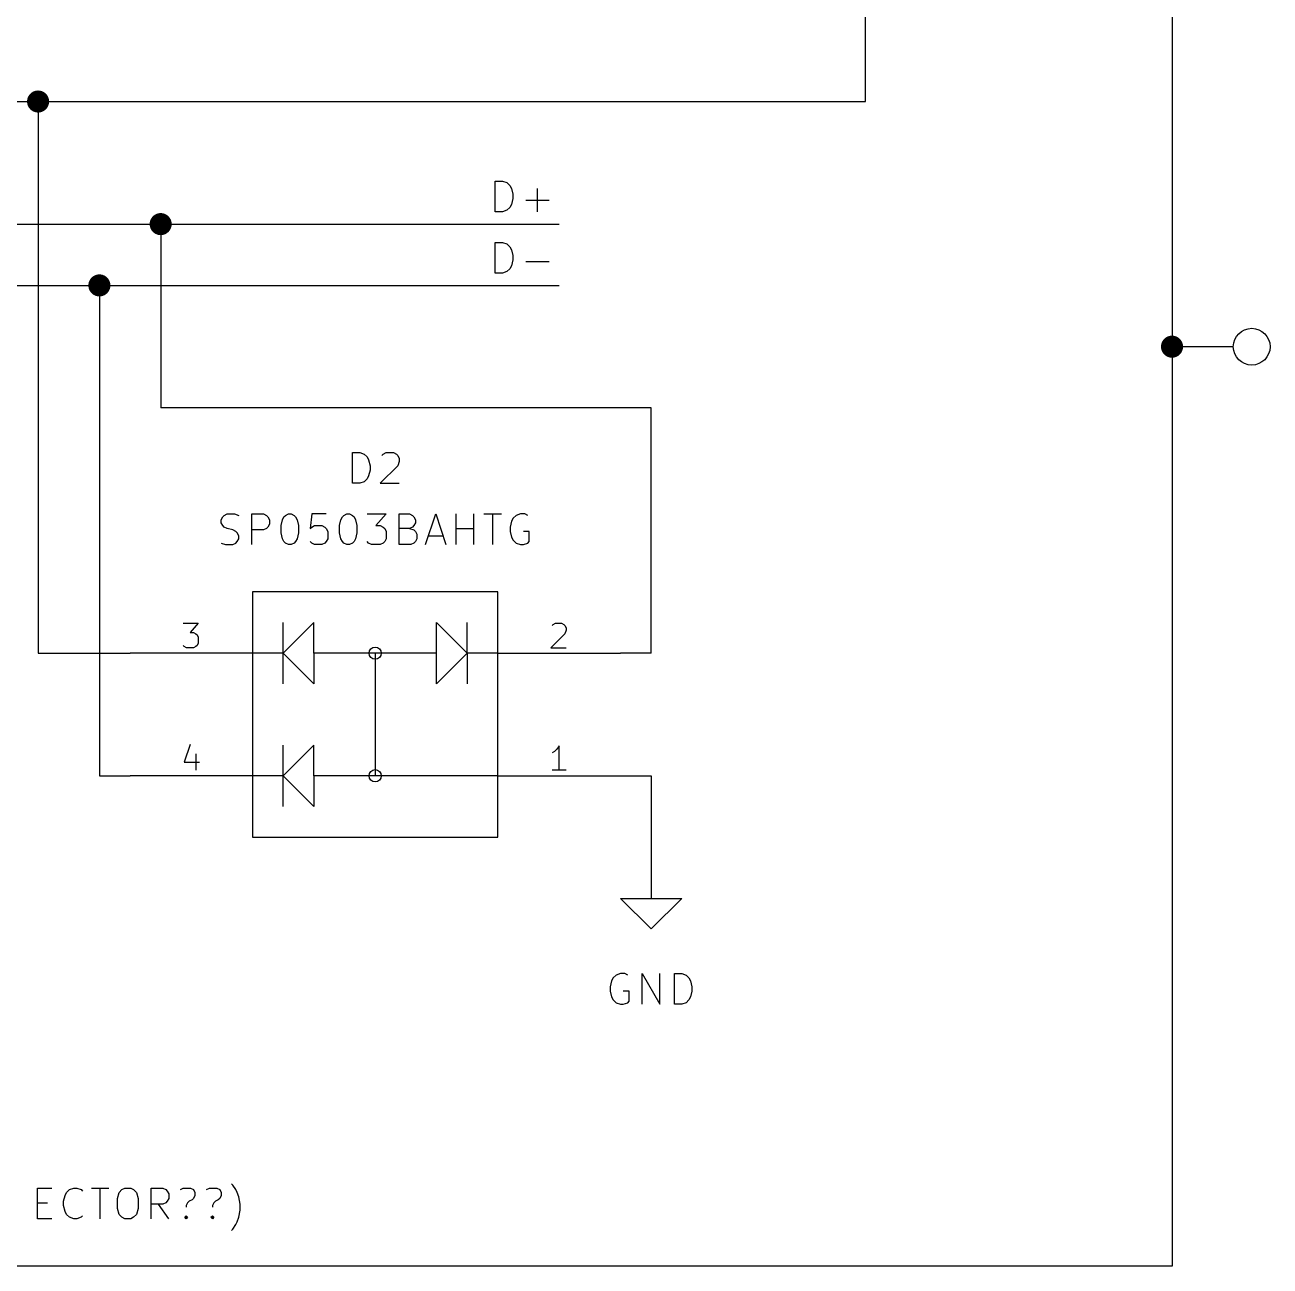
# Model space of a CAD drawing. Extents: x 0.4 to 11.3, y -7.9 to -0.4.
# Drawn here: x 1.578 to 3.61, y -5.6 to -3.575 of the extents above; entities that cross this region are included whole.
import ezdxf

# ---------------------------------------------------------------- set-up
doc = ezdxf.new("R2010")
doc.units = 0
doc.header["$MEASUREMENT"] = 0
for name, color, linetype in [('CYAN2', 4, 'CONTINUOUS'), ('GRAY1', 251, 'CONTINUOUS'), ('GREEN3', 91, 'CONTINUOUS'), ('LYELLOW', 51, 'CONTINUOUS'), ('RED2', 1, 'CONTINUOUS'), ('RED3', 11, 'CONTINUOUS')]:
    doc.layers.add(name, color=color, linetype=linetype)

msp = doc.modelspace()

# ---------------------------------------------------------------- linework, layer by layer
at = {"layer": 'CYAN2', "linetype": 'CONTINUOUS'}
for p, q in [((2.1131, -4.3228), (2.1131, -4.2728)), ((2.1131, -4.2728), (2.125, -4.2728)), ((2.125, -4.2728), (2.1321, -4.2752)), ((2.1321, -4.2752), (2.1369, -4.2799)), ((2.1369, -4.2799), (2.1393, -4.2847)), ((2.1393, -4.2847), (2.1417, -4.2942)), ((2.1607, -4.2776), (2.1631, -4.2752)), ((2.1631, -4.2752), (2.1679, -4.2728)), ((2.1679, -4.2728), (2.1798, -4.2728)), ((2.1798, -4.2728), (2.1845, -4.2752)), ((2.1845, -4.2752), (2.1869, -4.2776)), ((2.1869, -4.2776), (2.1893, -4.2823)), ((2.1893, -4.2823), (2.1893, -4.2871)), ((2.1417, -4.3014), (2.1393, -4.3109)), ((2.1417, -4.2942), (2.1417, -4.3014)), ((2.1869, -4.2942), (2.1583, -4.3228)), ((2.1893, -4.2871), (2.1869, -4.2942)), ((2.125, -4.3228), (2.1131, -4.3228)), ((2.1321, -4.3204), (2.125, -4.3228)), ((2.1369, -4.3157), (2.1321, -4.3204)), ((2.1393, -4.3109), (2.1369, -4.3157)), ((2.1583, -4.3228), (2.1893, -4.3228)), ((1.8988, -4.3823), (1.9012, -4.3776)), ((1.8988, -4.3871), (1.8988, -4.3823)), ((1.9012, -4.3918), (1.8988, -4.3871)), ((1.9012, -4.3776), (1.9036, -4.3752)), ((1.9036, -4.3752), (1.9083, -4.3728)), ((1.9083, -4.3728), (1.9202, -4.3728)), ((1.9202, -4.3728), (1.9274, -4.3752)), ((1.9488, -4.4228), (1.9488, -4.3728)), ((1.9488, -4.3728), (1.9679, -4.3728)), ((1.9679, -4.3728), (1.9726, -4.3752)), ((1.9726, -4.3752), (1.975, -4.3776)), ((1.975, -4.3776), (1.9774, -4.3823)), ((1.9774, -4.3823), (1.9774, -4.3895)), ((1.9964, -4.3918), (1.9988, -4.3823)), ((1.9988, -4.3823), (2.0012, -4.3776)), ((2.0012, -4.3776), (2.0036, -4.3752)), ((2.0036, -4.3752), (2.0083, -4.3728)), ((2.0083, -4.3728), (2.0131, -4.3728)), ((2.0131, -4.3728), (2.0179, -4.3752)), ((2.0179, -4.3752), (2.0202, -4.3776)), ((2.0202, -4.3776), (2.0226, -4.3823)), ((2.0226, -4.3823), (2.025, -4.3918)), ((2.0464, -4.3728), (2.044, -4.3966)), ((2.0702, -4.3728), (2.0464, -4.3728)), ((2.0917, -4.3918), (2.094, -4.3823)), ((2.094, -4.3823), (2.0964, -4.3776)), ((2.0964, -4.3776), (2.0988, -4.3752)), ((2.0988, -4.3752), (2.1036, -4.3728)), ((2.1036, -4.3728), (2.1083, -4.3728)), ((2.1083, -4.3728), (2.1131, -4.3752)), ((2.1131, -4.3752), (2.1155, -4.3776)), ((2.1155, -4.3776), (2.1179, -4.3823)), ((2.1179, -4.3823), (2.1202, -4.3918)), ((2.1369, -4.3728), (2.1679, -4.3728)), ((2.1679, -4.3728), (2.1512, -4.3918)), ((2.1893, -4.4228), (2.1893, -4.3728)), ((2.1893, -4.3728), (2.2059, -4.3728)), ((2.2059, -4.3728), (2.2107, -4.3752)), ((2.2107, -4.3752), (2.2131, -4.3776)), ((2.2131, -4.3776), (2.2155, -4.3823)), ((2.2155, -4.3871), (2.2131, -4.3918)), ((2.2155, -4.3823), (2.2155, -4.3871)), ((2.2321, -4.4228), (2.2488, -4.3728)), ((2.2488, -4.3728), (2.2655, -4.4228)), ((2.2821, -4.4228), (2.2821, -4.3728)), ((2.3107, -4.4228), (2.3107, -4.3728)), ((2.3274, -4.3728), (2.3559, -4.3728)), ((2.3417, -4.4228), (2.3417, -4.3728)), ((2.3726, -4.3847), (2.3702, -4.3942)), ((2.375, -4.3799), (2.3726, -4.3847)), ((2.3798, -4.3752), (2.375, -4.3799)), ((2.3869, -4.3728), (2.3798, -4.3752)), ((2.394, -4.3728), (2.3869, -4.3728)), ((2.3988, -4.3752), (2.394, -4.3728)), ((1.9036, -4.3942), (1.9012, -4.3918)), ((1.9083, -4.3966), (1.9036, -4.3942)), ((1.9179, -4.399), (1.9083, -4.3966)), ((1.9226, -4.4014), (1.9179, -4.399)), ((1.925, -4.4038), (1.9226, -4.4014)), ((1.9274, -4.4085), (1.925, -4.4038)), ((1.9679, -4.399), (1.9488, -4.399)), ((1.9726, -4.3966), (1.9679, -4.399)), ((1.975, -4.3942), (1.9726, -4.3966)), ((1.9774, -4.3895), (1.975, -4.3942)), ((1.9964, -4.4038), (1.9964, -4.3918)), ((1.9988, -4.4133), (1.9964, -4.4038)), ((2.025, -4.4038), (2.0226, -4.4133)), ((2.025, -4.3918), (2.025, -4.4038)), ((2.044, -4.3966), (2.0464, -4.3942)), ((2.0464, -4.3942), (2.0512, -4.3918)), ((2.0512, -4.3918), (2.0631, -4.3918)), ((2.0631, -4.3918), (2.0679, -4.3942)), ((2.0679, -4.3942), (2.0702, -4.3966)), ((2.0702, -4.3966), (2.0726, -4.4014)), ((2.0726, -4.4014), (2.0726, -4.4133)), ((2.0917, -4.4038), (2.0917, -4.3918)), ((2.094, -4.4133), (2.0917, -4.4038)), ((2.1202, -4.4038), (2.1179, -4.4133)), ((2.1202, -4.3918), (2.1202, -4.4038)), ((2.1512, -4.3918), (2.1583, -4.3918)), ((2.1583, -4.3918), (2.1631, -4.3942)), ((2.1631, -4.3942), (2.1655, -4.3966)), ((2.1655, -4.3966), (2.1679, -4.4014)), ((2.1679, -4.4014), (2.1679, -4.4133)), ((2.2059, -4.3966), (2.1893, -4.3966)), ((2.2107, -4.3942), (2.2059, -4.3966)), ((2.2059, -4.3966), (2.2131, -4.399)), ((2.2131, -4.3918), (2.2107, -4.3942)), ((2.2131, -4.399), (2.2155, -4.4014)), ((2.2155, -4.4014), (2.2179, -4.4061)), ((2.2179, -4.4061), (2.2179, -4.4133)), ((2.2821, -4.3966), (2.3107, -4.3966)), ((2.3702, -4.3942), (2.3702, -4.4014)), ((2.3702, -4.4014), (2.3726, -4.4109)), ((2.4012, -4.4014), (2.3917, -4.4014)), ((2.4012, -4.418), (2.4012, -4.4014)), ((1.8988, -4.4204), (1.906, -4.4228)), ((1.906, -4.4228), (1.9179, -4.4228)), ((1.9179, -4.4228), (1.9226, -4.4204)), ((1.9226, -4.4204), (1.925, -4.418)), ((1.925, -4.418), (1.9274, -4.4133)), ((1.9274, -4.4133), (1.9274, -4.4085)), ((2.0012, -4.418), (1.9988, -4.4133)), ((2.0036, -4.4204), (2.0012, -4.418)), ((2.0083, -4.4228), (2.0036, -4.4204)), ((2.0131, -4.4228), (2.0083, -4.4228)), ((2.0179, -4.4204), (2.0131, -4.4228)), ((2.0202, -4.418), (2.0179, -4.4204)), ((2.0226, -4.4133), (2.0202, -4.418)), ((2.0464, -4.4204), (2.044, -4.418)), ((2.0512, -4.4228), (2.0464, -4.4204)), ((2.0631, -4.4228), (2.0512, -4.4228)), ((2.0679, -4.4204), (2.0631, -4.4228)), ((2.0702, -4.418), (2.0679, -4.4204)), ((2.0726, -4.4133), (2.0702, -4.418)), ((2.0964, -4.418), (2.094, -4.4133)), ((2.0988, -4.4204), (2.0964, -4.418)), ((2.1036, -4.4228), (2.0988, -4.4204)), ((2.1083, -4.4228), (2.1036, -4.4228)), ((2.1131, -4.4204), (2.1083, -4.4228)), ((2.1155, -4.418), (2.1131, -4.4204)), ((2.1179, -4.4133), (2.1155, -4.418)), ((2.1393, -4.4204), (2.1369, -4.418)), ((2.144, -4.4228), (2.1393, -4.4204)), ((2.1583, -4.4228), (2.144, -4.4228)), ((2.1631, -4.4204), (2.1583, -4.4228)), ((2.1655, -4.418), (2.1631, -4.4204)), ((2.1679, -4.4133), (2.1655, -4.418)), ((2.2083, -4.4228), (2.1893, -4.4228)), ((2.2131, -4.4204), (2.2083, -4.4228)), ((2.2155, -4.418), (2.2131, -4.4204)), ((2.2179, -4.4133), (2.2155, -4.418)), ((2.2369, -4.4085), (2.2607, -4.4085)), ((2.3726, -4.4109), (2.375, -4.4157)), ((2.375, -4.4157), (2.3798, -4.4204)), ((2.3798, -4.4204), (2.3869, -4.4228)), ((2.3869, -4.4228), (2.3917, -4.4228)), ((2.3917, -4.4228), (2.3988, -4.4204)), ((2.3988, -4.4204), (2.4012, -4.418)), ((2.5357, -5.1347), (2.5333, -5.1442)), ((2.5381, -5.1299), (2.5357, -5.1347)), ((2.5429, -5.1252), (2.5381, -5.1299)), ((2.55, -5.1228), (2.5429, -5.1252)), ((2.5571, -5.1228), (2.55, -5.1228)), ((2.5619, -5.1252), (2.5571, -5.1228)), ((2.5857, -5.1728), (2.5857, -5.1228)), ((2.5857, -5.1228), (2.6143, -5.1728)), ((2.6143, -5.1728), (2.6143, -5.1228)), ((2.6381, -5.1728), (2.6381, -5.1228)), ((2.6381, -5.1228), (2.65, -5.1228)), ((2.65, -5.1228), (2.6571, -5.1252)), ((2.6571, -5.1252), (2.6619, -5.1299)), ((2.6619, -5.1299), (2.6643, -5.1347)), ((2.6643, -5.1347), (2.6667, -5.1442)), ((2.5333, -5.1442), (2.5333, -5.1514)), ((2.5333, -5.1514), (2.5357, -5.1609)), ((2.5643, -5.1514), (2.5548, -5.1514)), ((2.5643, -5.168), (2.5643, -5.1514)), ((2.6667, -5.1514), (2.6643, -5.1609)), ((2.6667, -5.1442), (2.6667, -5.1514)), ((2.5357, -5.1609), (2.5381, -5.1657)), ((2.5381, -5.1657), (2.5429, -5.1704)), ((2.5429, -5.1704), (2.55, -5.1728)), ((2.55, -5.1728), (2.5548, -5.1728)), ((2.5548, -5.1728), (2.5619, -5.1704)), ((2.5619, -5.1704), (2.5643, -5.168)), ((2.65, -5.1728), (2.6381, -5.1728)), ((2.6571, -5.1704), (2.65, -5.1728)), ((2.6619, -5.1657), (2.6571, -5.1704)), ((2.6643, -5.1609), (2.6619, -5.1657)), ((1.5988, -5.5228), (1.5988, -5.4728)), ((1.5988, -5.4728), (1.6226, -5.4728)), ((1.6417, -5.4942), (1.644, -5.4847)), ((1.644, -5.4847), (1.6464, -5.4799)), ((1.6464, -5.4799), (1.6512, -5.4752)), ((1.6512, -5.4752), (1.6583, -5.4728)), ((1.6583, -5.4728), (1.6631, -5.4728)), ((1.6631, -5.4728), (1.6702, -5.4752)), ((1.6702, -5.4752), (1.6726, -5.4776)), ((1.6869, -5.4728), (1.7155, -5.4728)), ((1.7012, -5.5228), (1.7012, -5.4728)), ((1.7298, -5.4895), (1.7321, -5.4799)), ((1.7321, -5.4799), (1.7369, -5.4752)), ((1.7369, -5.4752), (1.7417, -5.4728)), ((1.7417, -5.4728), (1.7512, -5.4728)), ((1.7512, -5.4728), (1.7559, -5.4752)), ((1.7559, -5.4752), (1.7607, -5.4799)), ((1.7607, -5.4799), (1.7631, -5.4895)), ((1.7845, -5.5228), (1.7845, -5.4728)), ((1.7845, -5.4728), (1.8036, -5.4728)), ((1.8036, -5.4728), (1.8083, -5.4752)), ((1.8083, -5.4752), (1.8107, -5.4776)), ((1.8107, -5.4776), (1.8131, -5.4823)), ((1.8131, -5.4823), (1.8131, -5.4895)), ((1.8321, -5.4752), (1.8369, -5.4728)), ((1.8369, -5.4728), (1.8488, -5.4728)), ((1.8488, -5.4728), (1.8536, -5.4752)), ((1.8536, -5.4752), (1.8559, -5.4799)), ((1.8559, -5.4847), (1.8536, -5.4895)), ((1.8559, -5.4799), (1.8559, -5.4847)), ((1.875, -5.4752), (1.8798, -5.4728)), ((1.8798, -5.4728), (1.8917, -5.4728)), ((1.8917, -5.4728), (1.8964, -5.4752)), ((1.8964, -5.4752), (1.8988, -5.4799)), ((1.8988, -5.4847), (1.8964, -5.4895)), ((1.8988, -5.4799), (1.8988, -5.4847)), ((1.9179, -5.468), (1.9155, -5.4657)), ((1.9226, -5.4752), (1.9179, -5.468)), ((1.925, -5.4799), (1.9226, -5.4752)), ((1.9274, -5.4871), (1.925, -5.4799)), ((1.5988, -5.4966), (1.6155, -5.4966)), ((1.6417, -5.5014), (1.6417, -5.4942)), ((1.644, -5.5109), (1.6417, -5.5014)), ((1.7298, -5.5061), (1.7298, -5.4895)), ((1.7631, -5.4895), (1.7631, -5.5061)), ((1.8036, -5.499), (1.7845, -5.499)), ((1.8131, -5.5228), (1.7964, -5.499)), ((1.8083, -5.4966), (1.8036, -5.499)), ((1.8107, -5.4942), (1.8083, -5.4966)), ((1.8131, -5.4895), (1.8107, -5.4942)), ((1.844, -5.4966), (1.8417, -5.5014)), ((1.8417, -5.5014), (1.8417, -5.5038)), ((1.8464, -5.4942), (1.844, -5.4966)), ((1.8512, -5.4918), (1.8464, -5.4942)), ((1.8536, -5.4895), (1.8512, -5.4918)), ((1.8869, -5.4966), (1.8845, -5.5014)), ((1.8845, -5.5014), (1.8845, -5.5038)), ((1.8893, -5.4942), (1.8869, -5.4966)), ((1.894, -5.4918), (1.8893, -5.4942)), ((1.8964, -5.4895), (1.894, -5.4918)), ((1.9298, -5.499), (1.9274, -5.4871)), ((1.9298, -5.5085), (1.9298, -5.499)), ((1.6226, -5.5228), (1.5988, -5.5228)), ((1.6464, -5.5157), (1.644, -5.5109)), ((1.6512, -5.5204), (1.6464, -5.5157)), ((1.6583, -5.5228), (1.6512, -5.5204)), ((1.6631, -5.5228), (1.6583, -5.5228)), ((1.6702, -5.5204), (1.6631, -5.5228)), ((1.6726, -5.518), (1.6702, -5.5204)), ((1.7321, -5.5157), (1.7298, -5.5061)), ((1.7369, -5.5204), (1.7321, -5.5157)), ((1.7417, -5.5228), (1.7369, -5.5204)), ((1.7512, -5.5228), (1.7417, -5.5228)), ((1.7559, -5.5204), (1.7512, -5.5228)), ((1.7607, -5.5157), (1.7559, -5.5204)), ((1.7631, -5.5061), (1.7607, -5.5157)), ((1.8393, -5.5204), (1.8417, -5.518)), ((1.8417, -5.5228), (1.8393, -5.5204)), ((1.8417, -5.518), (1.844, -5.5204)), ((1.8417, -5.518), (1.8417, -5.5228)), ((1.844, -5.5204), (1.8417, -5.5228)), ((1.8821, -5.5204), (1.8845, -5.518)), ((1.8845, -5.5228), (1.8821, -5.5204)), ((1.8845, -5.518), (1.8869, -5.5204)), ((1.8845, -5.518), (1.8845, -5.5228)), ((1.8869, -5.5204), (1.8845, -5.5228)), ((1.925, -5.5276), (1.9274, -5.5204)), ((1.9274, -5.5204), (1.9298, -5.5085)), ((1.9155, -5.5418), (1.9179, -5.5395)), ((1.9179, -5.5395), (1.9226, -5.5323)), ((1.9226, -5.5323), (1.925, -5.5276))]:
    msp.add_line(p, q, dxfattribs=at)
at = {"layer": 'GRAY1', "linetype": 'CONTINUOUS'}
for p, q in [((2.3459, -3.8798), (2.3459, -3.8298)), ((2.3459, -3.8298), (2.3578, -3.8298)), ((2.3578, -3.8298), (2.3649, -3.8322)), ((2.3649, -3.8322), (2.3697, -3.8369)), ((2.3697, -3.8369), (2.3721, -3.8417)), ((2.3721, -3.8417), (2.3745, -3.8512)), ((2.3745, -3.8584), (2.3721, -3.8679)), ((2.3745, -3.8512), (2.3745, -3.8584)), ((2.4149, -3.8798), (2.4149, -3.8417)), ((2.3578, -3.8798), (2.3459, -3.8798)), ((2.3649, -3.8774), (2.3578, -3.8798)), ((2.3697, -3.8727), (2.3649, -3.8774)), ((2.3721, -3.8679), (2.3697, -3.8727)), ((2.3959, -3.8608), (2.434, -3.8608)), ((2.3459, -3.9798), (2.3459, -3.9298)), ((2.3459, -3.9298), (2.3578, -3.9298)), ((2.3578, -3.9298), (2.3649, -3.9322)), ((2.3649, -3.9322), (2.3697, -3.9369)), ((2.3697, -3.9369), (2.3721, -3.9417)), ((2.3721, -3.9417), (2.3745, -3.9512)), ((2.3745, -3.9584), (2.3721, -3.9679)), ((2.3745, -3.9512), (2.3745, -3.9584)), ((2.3959, -3.9608), (2.434, -3.9608)), ((2.3578, -3.9798), (2.3459, -3.9798)), ((2.3649, -3.9774), (2.3578, -3.9798)), ((2.3697, -3.9727), (2.3649, -3.9774)), ((2.3721, -3.9679), (2.3697, -3.9727))]:
    msp.add_line(p, q, dxfattribs=at)
at = {"layer": 'GREEN3', "linetype": 'CONTINUOUS'}
for p, q in [((2.95, -3.7), (2.95, -2.85)), ((3.45, -3.25), (3.45, -4.1)), ((1.4, -3.7), (1.6, -3.7)), ((1.6, -3.7), (2.95, -3.7)), ((1.6, -3.7), (1.6, -4.6)), ((1.4, -3.9), (1.8, -3.9)), ((1.8, -3.9), (2.45, -3.9)), ((1.8, -3.9), (1.8, -4.2)), ((1.4, -4), (1.7, -4)), ((1.7, -4), (2.45, -4)), ((1.7, -4), (1.7, -4.8)), ((3.45, -4.1), (3.45, -5.6)), ((2.6, -4.2), (1.8, -4.2)), ((2.6, -4.6), (2.6, -4.2)), ((1.6, -4.6), (1.75, -4.6)), ((2.6, -4.6), (2.55, -4.6)), ((1.7, -4.8), (1.75, -4.8)), ((2.55, -4.8), (2.6, -4.8)), ((2.6, -4.8), (2.6, -4.95)), ((3.45, -5.6), (1.45, -5.6))]:
    msp.add_line(p, q, dxfattribs=at)
at = {"layer": 'GREEN3', "const_width": 0.018}
for points in [[(1.591, -3.7, 1), (1.609, -3.7, 1)], [(1.791, -3.9, 1), (1.809, -3.9, 1)], [(1.691, -4, 1), (1.709, -4, 1)], [(3.441, -4.1, 1), (3.459, -4.1, 1)]]:
    msp.add_lwpolyline(points, format="xyb", close=True, dxfattribs=at)
at = {"layer": 'LYELLOW', "linetype": 'CONTINUOUS'}
for p, q in [((2.35, -4.5), (1.95, -4.5)), ((1.95, -4.5), (1.95, -4.9)), ((2.35, -4.9), (2.35, -4.5)), ((1.95, -4.9), (2.35, -4.9))]:
    msp.add_line(p, q, dxfattribs=at)
at = {"layer": 'RED2', "linetype": 'CONTINUOUS'}
for p, q in [((3.55, -4.1), (3.45, -4.1)), ((2.35, -4.5), (1.95, -4.5)), ((1.95, -4.5), (1.95, -4.9)), ((2.35, -4.9), (2.35, -4.5)), ((2.05, -4.55), (2, -4.6)), ((2, -4.6), (2, -4.55)), ((2.05, -4.6), (2.05, -4.55)), ((2.25, -4.6), (2.25, -4.55)), ((2.25, -4.55), (2.3, -4.6)), ((2.3, -4.6), (2.3, -4.55)), ((1.95, -4.6), (1.75, -4.6)), ((2, -4.6), (1.95, -4.6)), ((2, -4.65), (2, -4.6)), ((2, -4.6), (2.05, -4.65)), ((2.15, -4.6), (2.05, -4.6)), ((2.05, -4.6), (2.05, -4.65)), ((2.25, -4.6), (2.15, -4.6)), ((2.15, -4.6), (2.15, -4.8)), ((2.3, -4.6), (2.25, -4.65)), ((2.25, -4.65), (2.25, -4.6)), ((2.35, -4.6), (2.3, -4.6)), ((2.3, -4.6), (2.3, -4.65)), ((2.35, -4.6), (2.55, -4.6)), ((2.05, -4.75), (2, -4.8)), ((2, -4.8), (2, -4.75)), ((2.05, -4.8), (2.05, -4.75)), ((1.95, -4.8), (1.75, -4.8)), ((2, -4.8), (1.95, -4.8)), ((2, -4.85), (2, -4.8)), ((2, -4.8), (2.05, -4.85)), ((2.15, -4.8), (2.05, -4.8)), ((2.05, -4.8), (2.05, -4.85)), ((2.35, -4.8), (2.15, -4.8)), ((2.35, -4.8), (2.55, -4.8)), ((1.95, -4.9), (2.35, -4.9)), ((2.6, -4.95), (2.6, -5)), ((2.6, -5.05), (2.55, -5)), ((2.55, -5), (2.6, -5)), ((2.6, -5), (2.65, -5)), ((2.65, -5), (2.6, -5.05))]:
    msp.add_line(p, q, dxfattribs=at)
at = {"layer": 'RED2'}
for centre, radius in [((3.58, -4.1), 0.03), ((2.15, -4.6), 0.01), ((2.15, -4.8), 0.01)]:
    msp.add_circle(centre, radius, dxfattribs=at)
at = {"layer": 'RED3', "linetype": 'CONTINUOUS'}
for p, q in [((1.8367, -4.5511), (1.8614, -4.5511)), ((1.8614, -4.5511), (1.8481, -4.5663)), ((1.8481, -4.5663), (1.8538, -4.5663)), ((1.8538, -4.5663), (1.8576, -4.5682)), ((1.8576, -4.5682), (1.8595, -4.5701)), ((1.8595, -4.5701), (1.8614, -4.574)), ((2.4595, -4.5682), (2.4367, -4.5911)), ((2.4386, -4.5549), (2.4405, -4.553)), ((2.4405, -4.553), (2.4443, -4.5511)), ((2.4443, -4.5511), (2.4538, -4.5511)), ((2.4538, -4.5511), (2.4576, -4.553)), ((2.4576, -4.553), (2.4595, -4.5549)), ((2.4595, -4.5549), (2.4614, -4.5587)), ((2.4614, -4.5625), (2.4595, -4.5682)), ((2.4614, -4.5587), (2.4614, -4.5625)), ((1.8386, -4.5892), (1.8367, -4.5873)), ((1.8424, -4.5911), (1.8386, -4.5892)), ((1.8538, -4.5911), (1.8424, -4.5911)), ((1.8576, -4.5892), (1.8538, -4.5911)), ((1.8595, -4.5873), (1.8576, -4.5892)), ((1.8614, -4.5835), (1.8595, -4.5873)), ((1.8614, -4.574), (1.8614, -4.5835)), ((2.4367, -4.5911), (2.4614, -4.5911)), ((1.8481, -4.7492), (1.8386, -4.7778)), ((2.45, -4.7511), (2.4462, -4.7568)), ((2.45, -4.7911), (2.45, -4.7511)), ((1.8576, -4.7644), (1.8576, -4.7911)), ((2.4424, -4.7606), (2.4386, -4.7625)), ((2.4462, -4.7568), (2.4424, -4.7606)), ((1.8386, -4.7778), (1.8633, -4.7778)), ((2.4614, -4.7911), (2.4386, -4.7911))]:
    msp.add_line(p, q, dxfattribs=at)

doc.saveas('drawing.dxf')
